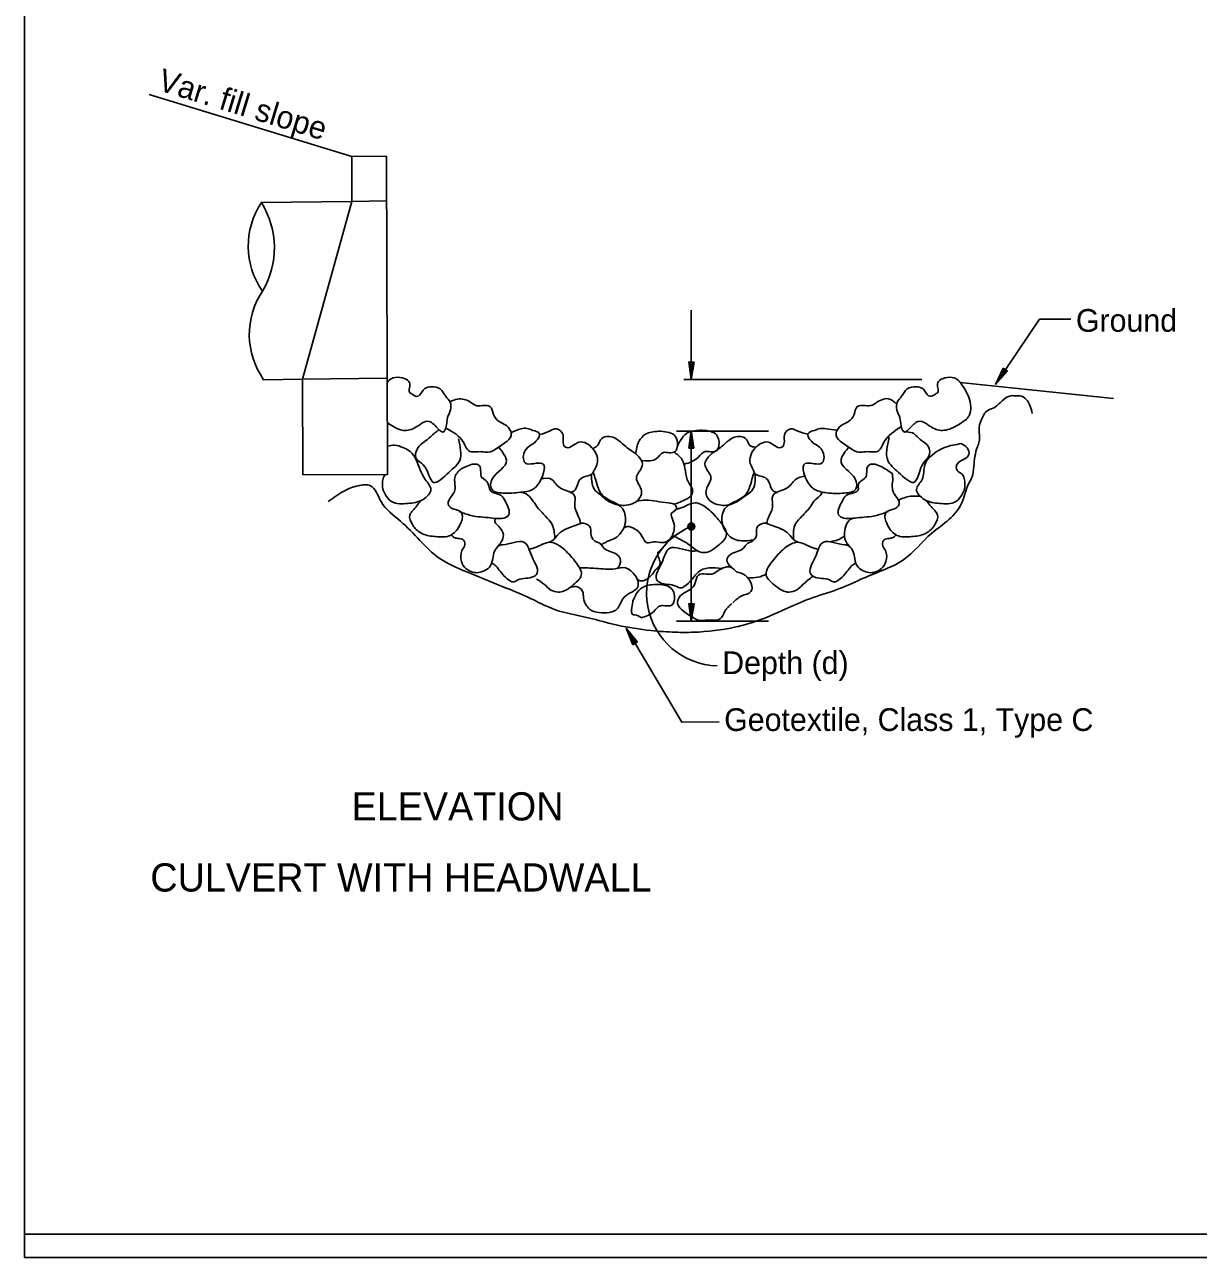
# Model space of a CAD drawing. Extents: x 0 to 565, y 0 to 265.
# Drawn here: x 0 to 126.2, y 0 to 132.5 of the extents above; entities that cross this region are included whole.
import ezdxf

# ---------------------------------------------------------------- set-up
doc = ezdxf.new("R2010")
doc.units = 0
doc.layers.add('D_Details', color=7, linetype='Continuous')
doc.layers.add('Default', color=7, linetype='Continuous')

msp = doc.modelspace()

# ---------------------------------------------------------------- linework, layer by layer
at = {"layer": 'D_Details'}
for p, q in [((13.38, 124.98), (35.17, 118.34)), ((38.9, 118.35), (35.17, 118.34)), ((35.18, 113.5), (35.17, 118.34)), ((39, 84.14), (38.9, 118.35)), ((25.44, 113.37), (35.18, 113.5)), ((35.18, 113.5), (29.88, 94.39)), ((35.18, 113.5), (38.91, 113.55)), ((71.64, 94.35), (71.64, 101.82)), ((71.95, 96.23), (71.41, 96.25)), ((71.41, 96.25), (71.64, 94.35)), ((71.66, 94.83), (71.55, 96.25)), ((71.67, 95.57), (71.62, 96.25)), ((71.64, 94.35), (71.95, 96.23)), ((71.82, 96.24), (71.66, 94.83)), ((71.75, 96.24), (71.67, 95.57)), ((105.19, 95.58), (104.37, 93.82)), ((104.64, 94.22), (105.3, 95.5)), ((105.05, 94.85), (105.36, 95.46)), ((105.64, 95.27), (105.19, 95.58)), ((25.69, 94.34), (29.88, 94.39)), ((29.88, 94.39), (38.97, 94.51)), ((29.91, 84.11), (29.88, 94.39)), ((96.44, 94.35), (70.87, 94.35)), ((104.37, 93.82), (105.64, 95.27)), ((105.53, 95.35), (104.64, 94.22)), ((105.47, 95.39), (105.05, 94.85)), ((100.55, 94.04), (117.05, 92.33)), ((79.94, 88.82), (70.08, 88.82)), ((71.64, 88.86), (71.4, 86.97)), ((71.94, 86.97), (71.64, 88.86)), ((71.64, 88.82), (71.64, 68.37)), ((71.54, 86.97), (71.64, 88.39)), ((71.6, 86.97), (71.66, 87.65)), ((71.64, 88.39), (71.81, 86.97)), ((71.66, 87.65), (71.74, 86.97)), ((71.4, 86.97), (71.94, 86.97)), ((29.91, 84.11), (39, 84.14)), ((71.95, 70.25), (71.41, 70.27)), ((71.41, 70.27), (71.64, 68.37)), ((71.66, 68.84), (71.55, 70.26)), ((71.67, 69.58), (71.62, 70.26)), ((71.64, 68.37), (71.95, 70.25)), ((71.82, 70.25), (71.66, 68.84)), ((71.75, 70.26), (71.67, 69.58)), ((64.67, 67.63), (65.39, 65.84)), ((65.87, 66.11), (64.67, 67.63)), ((79.94, 68.37), (70.08, 68.37)), ((65.51, 65.91), (64.9, 67.21)), ((64.9, 67.21), (65.75, 66.04)), ((65.57, 65.94), (65.28, 66.56)), ((65.28, 66.56), (65.69, 66.01)), ((65.39, 65.84), (65.87, 66.11))]:
    msp.add_line(p, q, dxfattribs=at)
for points in [[(112.46, 100.83), (109.09, 100.83), (104.37, 93.82)], [(74.67, 57.56), (70.64, 57.53), (64.67, 67.63)]]:
    msp.add_lwpolyline(points, dxfattribs=at)
for radius in [0.375, 0.364, 0.352, 0.341, 0.33, 0.318, 0.307, 0.296, 0.284, 0.273, 0.261, 0.25, 0.239, 0.227, 0.216, 0.205, 0.193, 0.182, 0.171, 0.159, 0.148, 0.136, 0.125, 0.114, 0.102, 0.091, 0.0796, 0.0683, 0.0569, 0.0455, 0.0342, 0.0228, 0.0115]:
    msp.add_circle((71.66, 78.56), radius, dxfattribs=at)
for centre, radius, start, end in [((32.44, 108.7), 8.41, 146.2813, 215.2085), ((17.65, 108.51), 9.19, 329.5441, 31.9457), ((32.56, 99.19), 8.41, 146.2623, 215.2276), ((74.64, 71.37), 7.79, 112.2532, 268.541)]:
    msp.add_arc(centre, radius, start, end, dxfattribs=at)
for points in [[(38.94, 93.91), (39.08, 94.17), (39.6, 94.53), (40.6, 94.53), (41.3, 94.16), (41.4, 93.61), (41.34, 93.06), (41.64, 92.77), (42.24, 92.55), (42.69, 93), (43.02, 93.38), (43.7, 93.58), (44.67, 93.34), (45.27, 92.55), (45.73, 91.93), (45.78, 91.09), (45.46, 90.28), (45.32, 89.35), (44.95, 88.7), (44.52, 88.99), (43.97, 89.54), (43.48, 89.86), (41.88, 89.13), (40.51, 88.92), (39.05, 89.68)], [(100.75, 93.8), (100.46, 94.17), (99.93, 94.53), (98.93, 94.53), (98.23, 94.16), (98.13, 93.61), (98.19, 93.06), (97.89, 92.77), (97.3, 92.55), (96.84, 93), (96.51, 93.38), (95.84, 93.58), (94.86, 93.34), (94.26, 92.55), (93.8, 91.93), (93.75, 91.09), (94.07, 90.28), (94.21, 89.35), (94.58, 88.7), (95.01, 88.99), (95.56, 89.54), (96.05, 89.86), (97.65, 89.13), (99.02, 88.92), (100.61, 89.64)], [(100.75, 93.8), (101.48, 92.46), (101.51, 90.45), (100.59, 89.63)], [(32.62, 81.23), (34.33, 82.37), (35.84, 82.94), (37.17, 82.94), (38.31, 81.23), (40.39, 79.14), (42.48, 77.06), (44.57, 75.16), (47.6, 73.64), (51.77, 71.94), (54.43, 70.8), (57.46, 69.47), (59.93, 68.9), (63.72, 67.95), (67.33, 67.38), (69.98, 67.19), (71.88, 67.19), (76.43, 67.76), (78.51, 68.33), (81.74, 69.66), (84.39, 70.8), (87.24, 71.75), (89.89, 72.88), (92.17, 73.83), (94.45, 74.97), (97.48, 77.82), (99.38, 79.33), (100.7, 81.04), (101.46, 83.13), (101.84, 83.89), (102.03, 85.03), (102.41, 87.11), (102.6, 87.68), (102.6, 89.2), (102.98, 90.34), (103.36, 90.91), (104.12, 91.29), (105.07, 92.05), (106.02, 92.61), (106.58, 92.61), (106.96, 92.61), (108.1, 91.48), (108.29, 90.72)], [(45.72, 91.97), (46.53, 92.25), (47.92, 91.92), (48.44, 91.59), (49.18, 91.55), (50.05, 91.43), (50.38, 90.61), (50.99, 89.84), (51.78, 89.4), (52.31, 88.59), (50.84, 87.01), (49.82, 86.54), (49.14, 86.6), (47.71, 86.71), (47.21, 87.54), (45.27, 89.12)], [(93.71, 91.72), (93, 92.25), (91.61, 91.92), (91.09, 91.59), (90.35, 91.55), (89.48, 91.43), (89.15, 90.61), (88.55, 89.84), (87.76, 89.4), (87.22, 88.59), (88.69, 87.01), (89.71, 86.54), (90.4, 86.6), (91.82, 86.71), (92.32, 87.54), (94.25, 89.29)], [(44.53, 88.94), (44.1, 88.61), (43.13, 87.79), (42.4, 87.19), (42.1, 85.86), (42.85, 85.19), (43.96, 83.3), (45.6, 84.37), (46.76, 85.66), (46.62, 87.98)], [(52.31, 88.62), (53.36, 89.06), (54.03, 89.09), (54.62, 88.89), (55.31, 88.56), (55.12, 87.9), (53.8, 86.74), (53.8, 85.39), (55.63, 85.34), (55.09, 82.95), (54.6, 82.53), (53.32, 82.24), (51.39, 82.15), (50.2, 82.56), (50.26, 83.67), (51.78, 85.67), (51.62, 86.15), (51, 87.01)], [(55.42, 88.43), (56.5, 88.85), (57.16, 89.06), (57.87, 88.4), (57.88, 87.54), (58.14, 87.08), (58.38, 87.03), (59.11, 87.37), (59.6, 87.64), (60.39, 87.48), (61.09, 86.89), (61.56, 85.95), (61.54, 85.33), (61.28, 84.73), (61.11, 84.39), (61.02, 84.24), (60.4, 83.97), (59.82, 83.73), (59.41, 83.04), (59.06, 82.39), (58.59, 82.22)], [(65.66, 86.34), (66.03, 87.71), (66.73, 88.47), (67.37, 88.7), (68.14, 88.79), (69.06, 88.71), (69.8, 88.4), (70.15, 87.74), (70.15, 87.05), (69.94, 86.63), (69.29, 86.49), (68.67, 86.51), (67.93, 85.87), (66.41, 85.65)], [(70.17, 87.18), (70.49, 87.81), (71.18, 88.58), (71.82, 88.81), (72.6, 88.9), (73.52, 88.82), (74.26, 88.51), (74.61, 87.85), (74.6, 87.16), (74.4, 86.74), (73.74, 86.59), (73.13, 86.62), (72.38, 85.98), (70.91, 85.25)], [(84.17, 88.47), (83.03, 88.85), (82.37, 89.06), (81.66, 88.4), (81.65, 87.54), (81.39, 87.08), (81.15, 87.03), (80.43, 87.37), (79.93, 87.64), (79.14, 87.48), (78.44, 86.89), (77.97, 85.95), (77.99, 85.33), (78.26, 84.73), (78.42, 84.39), (78.51, 84.24), (79.13, 83.97), (79.71, 83.73), (80.12, 83.04), (80.47, 82.39), (80.94, 82.22)], [(87.29, 88.93), (86.17, 89.06), (85.5, 89.09), (84.91, 88.89), (84.22, 88.56), (84.41, 87.9), (85.73, 86.74), (85.73, 85.39), (83.9, 85.34), (84.44, 82.95), (84.94, 82.53), (86.22, 82.18), (88.14, 82.15), (89.33, 82.56), (89.28, 83.67), (87.75, 85.67), (87.91, 86.15), (88.53, 87.01)], [(61.08, 86.94), (61.58, 87.27), (61.91, 87.89), (62.53, 88.22), (63.85, 87.81), (64.62, 87.15), (65.24, 86.69), (66.03, 86.04), (66.4, 85.29), (66.1, 84.51), (65.77, 83.94), (65.9, 83.27), (66.13, 82.86), (66.31, 82.22), (66.06, 81.55), (65.3, 80.99), (64.44, 80.83), (63.72, 80.9), (62.54, 81.41), (61.89, 81.97), (61.37, 82.39), (60.9, 84.18)], [(78.62, 87.09), (77.95, 87.27), (77.62, 87.89), (77, 88.22), (75.68, 87.81), (74.92, 87.15), (74.29, 86.69), (73.5, 86.04), (73.13, 85.29), (73.43, 84.51), (73.76, 83.94), (73.63, 83.27), (73.4, 82.86), (73.23, 82.22), (73.47, 81.55), (74.24, 80.99), (75.09, 80.83), (75.81, 80.9), (76.78, 81.36), (77.64, 81.97), (78.16, 82.39), (78.53, 84.2)], [(94.55, 88.72), (95.43, 88.61), (96.4, 87.79), (97.13, 87.19), (97.15, 86.06), (96.65, 85.45), (95.57, 83.3), (93.93, 84.37), (92.78, 85.66), (92.94, 88.11)], [(100.67, 87.47), (99.79, 87.3), (98.89, 87.04), (98.22, 86.71), (96.76, 85.18), (96.47, 83.61), (95.87, 82.55), (96.7, 81.47), (98.35, 81.03), (100.08, 81.23), (101.06, 83.43), (100.9, 83.98), (100.77, 84.2)], [(100.67, 87.47), (101.3, 87.01), (101.49, 86.31), (100.99, 85.81), (100.23, 85.25), (100.15, 84.77), (100.77, 84.2)], [(39.02, 87.18), (39.75, 87.3), (40.65, 87.04), (41.31, 86.71), (42.08, 85.72), (43.06, 83.61), (43.66, 82.55), (42.83, 81.47), (41.18, 81.03), (39.45, 81.23), (38.47, 83.43), (38.64, 83.98), (38.77, 84.2)], [(69.79, 86.57), (70.67, 85.73), (70.97, 84.83), (71.22, 83.59), (71.5, 83.06), (71.8, 82.33), (71.6, 81.85), (71.05, 81.45), (69.76, 80.92)], [(46.7, 80.18), (47.19, 79.99), (48.47, 79.64), (49.55, 79.54), (50.58, 79.43), (51.5, 79.46), (52.05, 79.82), (52.02, 80.48), (51.67, 81.25), (51.21, 81.89), (50.58, 82.13), (50.11, 82.37), (49.69, 83.4), (49.15, 83.82), (49.02, 84.39), (48.85, 85.12), (48.31, 85.27), (47.56, 85.05), (46.91, 84.76)], [(92.83, 80.18), (92.34, 79.99), (91.06, 79.64), (89.98, 79.54), (88.95, 79.43), (88.03, 79.46), (87.48, 79.82), (87.51, 80.48), (87.86, 81.25), (88.32, 81.89), (89.62, 82.56), (89.59, 82.96), (89.84, 83.4), (90.38, 83.82), (90.51, 84.39), (90.69, 85.12), (91.23, 85.27), (91.97, 85.05), (93.25, 84.24)], [(42.53, 81.28), (41.72, 80.27), (41.4, 79.8), (41.68, 78.76), (41.98, 78.34), (43.09, 77.66), (44.57, 77.45), (45.46, 77.5), (46.04, 77.77), (46.53, 78.28), (46.91, 78.99), (47.06, 79.57), (46.95, 80.01), (46.18, 80.42), (45.66, 80.69), (45.52, 81.08), (45.71, 81.55), (46.13, 82.19), (46.27, 82.81), (46.23, 83.8), (46.91, 84.76)], [(59.76, 78.91), (59.55, 79.61), (59.23, 80.3), (59.13, 80.98), (59.12, 81.84), (57.81, 82.57), (57.1, 83.13), (56.71, 83.58), (55.53, 83.7)], [(61.13, 84.35), (61.35, 83.64), (61.67, 82.63), (61.91, 82.17), (62.29, 81.75), (62.99, 81.33), (63.67, 80.99), (64.29, 80.44), (64.56, 79.73), (64.53, 78.78), (64.38, 78.34), (64.04, 77.83), (63.57, 77.36), (62.88, 77.07), (61.98, 76.58)], [(78.4, 84.35), (78.18, 83.64), (77.87, 82.63), (77.62, 82.17), (77.25, 81.75), (76.55, 81.33), (75.86, 80.99), (75.24, 80.44), (74.98, 79.73), (75.01, 78.78), (75.16, 78.34), (75.49, 77.83), (75.96, 77.36), (76.66, 77.07), (78.3, 77.11)], [(79.78, 78.91), (79.98, 79.61), (80.3, 80.3), (80.4, 80.98), (80.41, 81.84), (81.72, 82.57), (82.43, 83.13), (82.83, 83.58), (83.98, 83.97)], [(96.82, 81.41), (97.82, 80.27), (98.13, 79.8), (97.85, 78.76), (97.55, 78.34), (96.44, 77.66), (94.96, 77.45), (94.07, 77.5), (93.49, 77.77), (93, 78.28), (92.63, 78.99), (92.47, 79.57), (92.58, 80.01), (93.35, 80.42), (93.87, 80.69), (94.01, 81.08), (93.82, 81.55), (93.4, 82.19), (93.26, 82.81), (93.31, 83.8), (93.25, 84.24)], [(53.24, 82.24), (53.89, 82.06), (54.56, 81.42), (55.01, 80.76), (55.49, 80.19), (55.99, 79.66), (56.66, 78.84), (56.99, 77.32)], [(85.72, 82.27), (85.65, 82.06), (84.97, 81.42), (84.52, 80.76), (84.04, 80.19), (83.54, 79.66), (82.87, 78.84), (82.63, 77.24)], [(65.75, 81.28), (66.78, 81.38), (67.92, 81.27), (69.16, 81.1), (69.97, 80.8), (70.06, 80.47), (69.51, 79.95), (69.68, 79.25), (69.83, 78.39), (69.63, 77.64), (69.28, 77.13), (68.55, 76.83), (67.63, 76.92), (66.9, 76.8), (66.35, 77.51), (65.57, 78.32), (64.76, 78.54), (64.39, 78.43)], [(69.6, 77.6), (71.47, 76.56), (72.33, 75.95), (72.97, 75.75), (73.52, 75.84), (74.39, 76.4), (75.42, 77.58), (74.58, 79.28), (73.29, 80.57), (72.07, 81.1), (70.47, 80.53), (70.11, 80.42), (69.89, 80.3)], [(96.26, 81.81), (95.22, 81.81), (93.91, 81.39)], [(45.88, 77.66), (46.07, 77.44), (46.58, 77.27), (47.15, 77.13), (47.33, 76.63), (47.01, 75.98), (46.96, 74.79), (47.44, 74.04), (48.61, 73.59), (49.28, 73.74), (49.95, 74.17), (50.31, 75.08), (50.52, 75.92), (50.94, 76.51), (51.31, 77.07), (51.41, 77.91), (50.62, 79.39), (50.66, 79.42)], [(56.32, 76.87), (56.62, 76.97), (57.13, 77.46), (57.57, 77.9), (58.48, 78.41), (59.28, 78.71), (60.08, 78.91), (60.83, 78.41), (60.88, 77.59), (61.45, 76.91), (61.81, 76.75), (62.25, 76.23), (62.93, 75.87), (63.69, 75.52), (64.06, 74.95), (63.71, 74.02)], [(83.11, 76.9), (82.91, 76.97), (82.4, 77.46), (81.96, 77.9), (81.05, 78.41), (80.25, 78.71), (79.45, 78.91), (78.7, 78.41), (78.65, 77.59), (78.09, 76.91), (77.73, 76.75), (77.28, 76.23), (76.6, 75.87), (75.84, 75.52), (75.47, 74.95), (75.97, 74.19)], [(93.66, 77.66), (93.46, 77.44), (92.96, 77.27), (92.38, 77.13), (92.21, 76.63), (92.52, 75.98), (92.57, 74.79), (92.09, 74.04), (90.93, 73.59), (90.25, 73.74), (89.58, 74.17), (89.23, 75.08), (89.02, 75.92), (88.59, 76.51), (88.22, 77.07), (88.12, 77.91), (88.92, 79.39), (89.26, 79.47)], [(50.18, 74.68), (50.64, 74.32), (51.14, 73.71), (51.67, 73.12), (52.59, 72.61), (53.02, 72.81), (54.73, 73.18), (54.97, 73.35), (54.54, 75.3), (53.67, 76.88), (51.36, 76.58), (51.14, 76.56), (50.82, 76.36)], [(55.03, 72.91), (55.87, 72.32), (56.57, 71.73), (57.38, 71.51), (57.93, 71.6), (58.8, 72.16), (59.83, 73.34), (58.98, 75.04), (57.7, 76.33), (56.48, 76.86), (54.88, 76.29), (54.51, 76.18), (54.33, 76.16)], [(69.25, 77.11), (68.43, 76.13), (68.06, 75.68), (68.15, 75.2), (68.3, 74.69), (68.23, 74.31), (67.88, 73.98), (67.49, 73.45), (67.04, 73.02), (66.29, 72.71), (65.82, 72.87)], [(84.73, 73.2), (83.66, 72.32), (82.96, 71.73), (82.15, 71.51), (81.61, 71.6), (80.73, 72.16), (79.7, 73.34), (80.55, 75.04), (81.83, 76.33), (83.06, 76.86), (84.65, 76.29), (85.02, 76.18), (85.2, 76.16)], [(89.36, 74.68), (88.89, 74.32), (88.39, 73.71), (87.86, 73.12), (86.94, 72.61), (86.51, 72.81), (84.8, 73.18), (84.57, 73.35), (84.99, 75.3), (85.86, 76.88), (88.18, 76.58), (88.39, 76.56), (88.74, 76.29)], [(88.11, 77.52), (87.5, 77.16), (86.43, 76.91)], [(74.98, 74.06), (72.38, 73.66), (71.88, 73.06), (71.34, 72.47), (70.43, 71.96), (69.99, 72.15), (68.29, 72.53), (68.05, 72.69), (68.48, 74.65), (69.34, 76.22), (71.66, 75.92), (71.88, 75.91), (72.26, 75.96)], [(58.61, 72), (59.29, 72.1), (59.97, 71.62), (60.07, 70.87), (60.36, 70.09), (60.72, 69.68), (61.76, 69.3), (63.72, 69.74), (64.44, 70.96), (65.9, 72.05), (64.57, 74.12), (63.49, 74.02), (61.41, 74.06), (59.65, 74.12)], [(76.5, 73.68), (75.94, 74.16), (74.55, 73.82), (74.03, 73.49), (73.29, 73.45), (72.42, 73.34), (72.09, 72.51), (71.49, 71.74), (70.7, 71.3), (70.17, 70.49), (71.63, 68.91), (72.65, 68.44), (73.34, 68.5), (74.76, 68.62), (75.26, 69.44), (76.02, 70.28)], [(76.13, 70.34), (77.08, 71.1), (78.07, 71.56), (77.48, 73.3), (76.5, 73.68)], [(79.71, 73.43), (78.82, 73.1), (77.74, 73.07)], [(65.39, 70.6), (65.71, 71.24), (66.4, 72), (67.04, 72.24), (67.82, 72.32), (68.74, 72.25), (69.48, 71.93), (69.83, 71.27), (69.82, 70.58), (69.62, 70.16), (68.96, 70.02), (68.35, 70.04), (67.6, 69.4), (66.29, 68.75)], [(65.39, 70.61), (65.26, 69.85), (65.43, 69.06), (65.56, 69.06), (66.29, 68.75)]]:
    msp.add_spline(points, degree=3, dxfattribs=at)
at = {"layer": 'Default'}
for points in [[(0, 265), (326.25, 265), (326.25, 255), (390, 255), (390, 37.5), (315, 37.5), (315, 0), (0, 0)], [(0, 262.5), (326.25, 262.5), (326.25, 252.5), (390, 252.5), (390, 40), (315, 40), (315, 2.5), (0, 2.5)]]:
    msp.add_lwpolyline(points, close=True, dxfattribs=at)

# ---------------------------------------------------------------- texts
at = {"layer": 'D_Details'}
msp.add_text('Var. fill slope', height=2.4384, rotation=343.06, dxfattribs=at).set_placement((14.18, 125.49))
for s, height, p in [('Ground', 2.438, (113, 99.49)), ('Depth (d)', 2.438, (74.98, 62.7)), ('Geotextile, Class 1, Type C', 2.4384, (75.19, 56.58)), ('ELEVATION', 3.034, (35.14, 46.96)), ('CULVERT WITH HEADWALL', 3.0341, (13.51, 39.32))]:
    msp.add_text(s, height=height, dxfattribs=at).set_placement(p)

doc.saveas('drawing.dxf')
